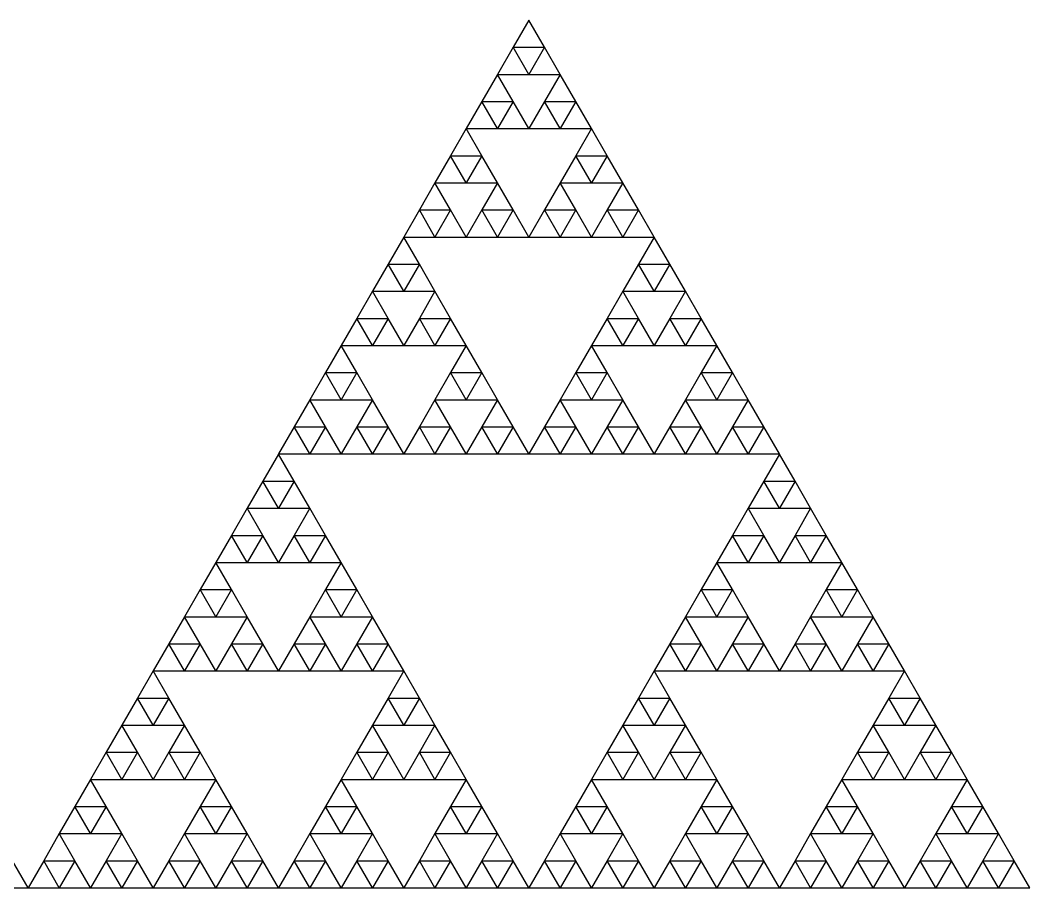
# Model space of a CAD drawing. Header units: metres. Extents: x -50 to 50, y -29 to 58.
# Drawn here: x -25.1 to -12.5, y -7.22 to 3.61 of the extents above; entities that cross this region are included whole.
import ezdxf

# ---------------------------------------------------------------- set-up
doc = ezdxf.new("R2010")
doc.units = ezdxf.units.M

msp = doc.modelspace()

# ---------------------------------------------------------------- linework, layer by layer
for p, q in [((-18.75, 3.60842), (-18.9453, 3.27014)), ((-18.5547, 3.27014), (-18.75, 3.60842)), ((-18.9453, 3.27014), (-19.1406, 2.93185)), ((-18.75, 2.93185), (-18.9453, 3.27014)), ((-18.9453, 3.27014), (-18.5547, 3.27014)), ((-18.5547, 3.27014), (-18.75, 2.93185)), ((-18.3594, 2.93185), (-18.5547, 3.27014)), ((-19.1406, 2.93185), (-19.3359, 2.59356)), ((-18.9453, 2.59356), (-19.1406, 2.93185)), ((-19.1406, 2.93185), (-18.75, 2.93185)), ((-18.75, 2.93185), (-18.3594, 2.93185)), ((-18.3594, 2.93185), (-18.5547, 2.59356)), ((-18.1641, 2.59356), (-18.3594, 2.93185)), ((-19.3359, 2.59356), (-19.5312, 2.25527)), ((-19.1406, 2.25527), (-19.3359, 2.59356)), ((-19.3359, 2.59356), (-18.9453, 2.59356)), ((-18.9453, 2.59356), (-19.1406, 2.25527)), ((-18.75, 2.25527), (-18.9453, 2.59356)), ((-18.5547, 2.59356), (-18.75, 2.25527)), ((-18.3594, 2.25527), (-18.5547, 2.59356)), ((-18.5547, 2.59356), (-18.1641, 2.59356)), ((-18.1641, 2.59356), (-18.3594, 2.25527)), ((-17.9688, 2.25527), (-18.1641, 2.59356)), ((-19.5312, 2.25526), (-19.7266, 1.91697)), ((-19.5312, 2.25527), (-19.1406, 2.25527)), ((-19.3359, 1.91697), (-19.5312, 2.25526)), ((-19.1406, 2.25527), (-18.75, 2.25527)), ((-18.75, 2.25527), (-18.3594, 2.25527)), ((-18.3594, 2.25527), (-17.9688, 2.25527)), ((-17.9688, 2.25526), (-18.1641, 1.91697)), ((-17.7734, 1.91697), (-17.9688, 2.25526)), ((-19.7266, 1.91697), (-19.9219, 1.57868)), ((-19.5312, 1.57868), (-19.7266, 1.91697)), ((-19.7266, 1.91697), (-19.3359, 1.91697)), ((-19.3359, 1.91697), (-19.5312, 1.57868)), ((-19.1406, 1.57868), (-19.3359, 1.91697)), ((-18.1641, 1.91697), (-18.3594, 1.57868)), ((-17.9688, 1.57868), (-18.1641, 1.91697)), ((-18.1641, 1.91697), (-17.7734, 1.91697)), ((-17.7734, 1.91697), (-17.9688, 1.57868)), ((-17.5781, 1.57868), (-17.7734, 1.91697)), ((-19.9219, 1.57868), (-20.1172, 1.2404)), ((-19.7266, 1.2404), (-19.9219, 1.57868)), ((-19.9219, 1.57868), (-19.5312, 1.57868)), ((-19.5312, 1.57868), (-19.1406, 1.57868)), ((-19.1406, 1.57868), (-19.3359, 1.2404)), ((-18.9453, 1.2404), (-19.1406, 1.57868)), ((-18.3594, 1.57868), (-18.5547, 1.2404)), ((-18.1641, 1.2404), (-18.3594, 1.57868)), ((-18.3594, 1.57868), (-17.9688, 1.57868)), ((-17.9688, 1.57868), (-17.5781, 1.57868)), ((-17.5781, 1.57868), (-17.7734, 1.2404)), ((-17.3828, 1.2404), (-17.5781, 1.57868)), ((-20.1172, 1.2404), (-20.3125, 0.90211)), ((-19.9219, 0.90211), (-20.1172, 1.2404)), ((-20.1172, 1.2404), (-19.7266, 1.2404)), ((-19.7266, 1.2404), (-19.9219, 0.90211)), ((-19.5312, 0.90211), (-19.7266, 1.2404)), ((-19.3359, 1.2404), (-19.5312, 0.90211)), ((-19.1406, 0.90211), (-19.3359, 1.2404)), ((-19.3359, 1.2404), (-18.9453, 1.2404)), ((-18.9453, 1.2404), (-19.1406, 0.90211)), ((-18.75, 0.90211), (-18.9453, 1.2404)), ((-18.5547, 1.2404), (-18.75, 0.90211)), ((-18.3594, 0.90211), (-18.5547, 1.2404)), ((-18.5547, 1.2404), (-18.1641, 1.2404)), ((-18.1641, 1.2404), (-18.3594, 0.90211)), ((-17.9688, 0.90211), (-18.1641, 1.2404)), ((-17.7734, 1.2404), (-17.9688, 0.90211)), ((-17.5781, 0.90211), (-17.7734, 1.2404)), ((-17.7734, 1.2404), (-17.3828, 1.2404)), ((-17.3828, 1.2404), (-17.5781, 0.90211)), ((-17.1875, 0.90211), (-17.3828, 1.2404)), ((-20.3125, 0.90209), (-20.5078, 0.56381)), ((-20.3125, 0.90211), (-19.9219, 0.90211)), ((-20.1172, 0.56381), (-20.3125, 0.90209)), ((-19.9219, 0.90211), (-19.5312, 0.90211)), ((-19.5312, 0.90211), (-19.1406, 0.90211)), ((-19.1406, 0.90211), (-18.75, 0.90211)), ((-18.75, 0.90211), (-18.3594, 0.90211)), ((-18.3594, 0.90211), (-17.9688, 0.90211)), ((-17.9688, 0.90211), (-17.5781, 0.90211)), ((-17.5781, 0.90211), (-17.1875, 0.90211)), ((-17.1875, 0.90209), (-17.3828, 0.56381)), ((-16.9922, 0.56381), (-17.1875, 0.90209)), ((-20.5078, 0.56381), (-20.7031, 0.22552)), ((-20.3125, 0.22552), (-20.5078, 0.56381)), ((-20.5078, 0.56381), (-20.1172, 0.56381)), ((-20.1172, 0.56381), (-20.3125, 0.22552)), ((-19.9219, 0.22552), (-20.1172, 0.56381)), ((-17.3828, 0.56381), (-17.5781, 0.22552)), ((-17.1875, 0.22552), (-17.3828, 0.56381)), ((-17.3828, 0.56381), (-16.9922, 0.56381)), ((-16.9922, 0.56381), (-17.1875, 0.22552)), ((-16.7969, 0.22552), (-16.9922, 0.56381)), ((-20.7031, 0.22552), (-20.8984, -0.11277)), ((-20.5078, -0.11277), (-20.7031, 0.22552)), ((-20.7031, 0.22552), (-20.3125, 0.22552)), ((-20.3125, 0.22552), (-19.9219, 0.22552)), ((-19.9219, 0.22552), (-20.1172, -0.11277)), ((-19.7266, -0.11277), (-19.9219, 0.22552)), ((-17.5781, 0.22552), (-17.7734, -0.11277)), ((-17.3828, -0.11277), (-17.5781, 0.22552)), ((-17.5781, 0.22552), (-17.1875, 0.22552)), ((-17.1875, 0.22552), (-16.7969, 0.22552)), ((-16.7969, 0.22552), (-16.9922, -0.11277)), ((-16.6016, -0.11277), (-16.7969, 0.22552)), ((-20.8984, -0.11277), (-21.0938, -0.45105)), ((-20.7031, -0.45105), (-20.8984, -0.11277)), ((-20.8984, -0.11277), (-20.5078, -0.11277)), ((-20.5078, -0.11277), (-20.7031, -0.45105)), ((-20.3125, -0.45105), (-20.5078, -0.11277)), ((-20.1172, -0.11277), (-20.3125, -0.45105)), ((-19.9219, -0.45105), (-20.1172, -0.11277)), ((-20.1172, -0.11277), (-19.7266, -0.11277)), ((-19.7266, -0.11277), (-19.9219, -0.45105)), ((-19.5312, -0.45105), (-19.7266, -0.11277)), ((-17.7734, -0.11277), (-17.9688, -0.45105)), ((-17.5781, -0.45105), (-17.7734, -0.11277)), ((-17.7734, -0.11277), (-17.3828, -0.11277)), ((-17.3828, -0.11277), (-17.5781, -0.45105)), ((-17.1875, -0.45105), (-17.3828, -0.11277)), ((-16.9922, -0.11277), (-17.1875, -0.45105)), ((-16.7969, -0.45105), (-16.9922, -0.11277)), ((-16.9922, -0.11277), (-16.6016, -0.11277)), ((-16.6016, -0.11277), (-16.7969, -0.45105)), ((-16.4062, -0.45105), (-16.6016, -0.11277)), ((-21.0938, -0.45107), (-21.2891, -0.78936)), ((-21.0938, -0.45105), (-20.7031, -0.45105)), ((-20.8984, -0.78936), (-21.0938, -0.45107)), ((-20.7031, -0.45105), (-20.3125, -0.45105)), ((-20.3125, -0.45105), (-19.9219, -0.45105)), ((-19.9219, -0.45105), (-19.5312, -0.45105)), ((-19.5312, -0.45107), (-19.7266, -0.78936)), ((-19.3359, -0.78936), (-19.5312, -0.45107)), ((-17.9688, -0.45107), (-18.1641, -0.78936)), ((-17.9688, -0.45105), (-17.5781, -0.45105)), ((-17.7734, -0.78936), (-17.9688, -0.45107)), ((-17.5781, -0.45105), (-17.1875, -0.45105)), ((-17.1875, -0.45105), (-16.7969, -0.45105)), ((-16.7969, -0.45105), (-16.4062, -0.45105)), ((-16.4062, -0.45107), (-16.6016, -0.78936)), ((-16.2109, -0.78936), (-16.4062, -0.45107)), ((-21.2891, -0.78936), (-21.4844, -1.12765)), ((-21.0938, -1.12765), (-21.2891, -0.78936)), ((-21.2891, -0.78936), (-20.8984, -0.78936)), ((-20.8984, -0.78936), (-21.0938, -1.12765)), ((-20.7031, -1.12765), (-20.8984, -0.78936)), ((-19.7266, -0.78936), (-19.9219, -1.12765)), ((-19.5312, -1.12765), (-19.7266, -0.78936)), ((-19.7266, -0.78936), (-19.3359, -0.78936)), ((-19.3359, -0.78936), (-19.5312, -1.12765)), ((-19.1406, -1.12765), (-19.3359, -0.78936)), ((-18.1641, -0.78936), (-18.3594, -1.12765)), ((-17.9688, -1.12765), (-18.1641, -0.78936)), ((-18.1641, -0.78936), (-17.7734, -0.78936)), ((-17.7734, -0.78936), (-17.9688, -1.12765)), ((-17.5781, -1.12765), (-17.7734, -0.78936)), ((-16.6016, -0.78936), (-16.7969, -1.12765)), ((-16.4062, -1.12765), (-16.6016, -0.78936)), ((-16.6016, -0.78936), (-16.2109, -0.78936)), ((-16.2109, -0.78936), (-16.4062, -1.12765)), ((-16.0156, -1.12765), (-16.2109, -0.78936)), ((-21.4844, -1.12765), (-21.6797, -1.46593)), ((-21.2891, -1.46593), (-21.4844, -1.12765)), ((-21.4844, -1.12765), (-21.0938, -1.12765)), ((-21.0938, -1.12765), (-20.7031, -1.12765)), ((-20.7031, -1.12765), (-20.8984, -1.46593)), ((-20.5078, -1.46593), (-20.7031, -1.12765)), ((-19.9219, -1.12765), (-20.1172, -1.46593)), ((-19.7266, -1.46593), (-19.9219, -1.12765)), ((-19.9219, -1.12765), (-19.5312, -1.12765)), ((-19.5312, -1.12765), (-19.1406, -1.12765)), ((-19.1406, -1.12765), (-19.3359, -1.46593)), ((-18.9453, -1.46593), (-19.1406, -1.12765)), ((-18.3594, -1.12765), (-18.5547, -1.46593)), ((-18.1641, -1.46593), (-18.3594, -1.12765)), ((-18.3594, -1.12765), (-17.9688, -1.12765)), ((-17.9688, -1.12765), (-17.5781, -1.12765)), ((-17.5781, -1.12765), (-17.7734, -1.46593)), ((-17.3828, -1.46593), (-17.5781, -1.12765)), ((-16.7969, -1.12765), (-16.9922, -1.46593)), ((-16.6016, -1.46593), (-16.7969, -1.12765)), ((-16.7969, -1.12765), (-16.4062, -1.12765)), ((-16.4062, -1.12765), (-16.0156, -1.12765)), ((-16.0156, -1.12765), (-16.2109, -1.46593)), ((-15.8203, -1.46593), (-16.0156, -1.12765)), ((-21.6797, -1.46593), (-21.875, -1.80422)), ((-21.4844, -1.80422), (-21.6797, -1.46593)), ((-21.6797, -1.46593), (-21.2891, -1.46593)), ((-21.2891, -1.46593), (-21.4844, -1.80422)), ((-21.0938, -1.80422), (-21.2891, -1.46593)), ((-20.8984, -1.46593), (-21.0938, -1.80422)), ((-20.7031, -1.80422), (-20.8984, -1.46593)), ((-20.8984, -1.46593), (-20.5078, -1.46593)), ((-20.5078, -1.46593), (-20.7031, -1.80422)), ((-20.3125, -1.80422), (-20.5078, -1.46593)), ((-20.1172, -1.46593), (-20.3125, -1.80422)), ((-19.9219, -1.80422), (-20.1172, -1.46593)), ((-20.1172, -1.46593), (-19.7266, -1.46593)), ((-19.7266, -1.46593), (-19.9219, -1.80422)), ((-19.5312, -1.80422), (-19.7266, -1.46593)), ((-19.3359, -1.46593), (-19.5312, -1.80422)), ((-19.1406, -1.80422), (-19.3359, -1.46593)), ((-19.3359, -1.46593), (-18.9453, -1.46593)), ((-18.9453, -1.46593), (-19.1406, -1.80422)), ((-18.75, -1.80422), (-18.9453, -1.46593)), ((-18.5547, -1.46593), (-18.75, -1.80422)), ((-18.3594, -1.80422), (-18.5547, -1.46593)), ((-18.5547, -1.46593), (-18.1641, -1.46593)), ((-18.1641, -1.46593), (-18.3594, -1.80422)), ((-17.9688, -1.80422), (-18.1641, -1.46593)), ((-17.7734, -1.46593), (-17.9688, -1.80422)), ((-17.5781, -1.80422), (-17.7734, -1.46593)), ((-17.7734, -1.46593), (-17.3828, -1.46593)), ((-17.3828, -1.46593), (-17.5781, -1.80422)), ((-17.1875, -1.80422), (-17.3828, -1.46593)), ((-16.9922, -1.46593), (-17.1875, -1.80422)), ((-16.7969, -1.80422), (-16.9922, -1.46593)), ((-16.9922, -1.46593), (-16.6016, -1.46593)), ((-16.6016, -1.46593), (-16.7969, -1.80422)), ((-16.4062, -1.80422), (-16.6016, -1.46593)), ((-16.2109, -1.46593), (-16.4062, -1.80422)), ((-16.0156, -1.80422), (-16.2109, -1.46593)), ((-16.2109, -1.46593), (-15.8203, -1.46593)), ((-15.8203, -1.46593), (-16.0156, -1.80422)), ((-15.625, -1.80422), (-15.8203, -1.46593)), ((-21.875, -1.80424), (-22.0703, -2.14252)), ((-21.875, -1.80422), (-21.4844, -1.80422)), ((-21.6797, -2.14252), (-21.875, -1.80424)), ((-21.4844, -1.80422), (-21.0938, -1.80422)), ((-21.0938, -1.80422), (-20.7031, -1.80422)), ((-20.7031, -1.80422), (-20.3125, -1.80422)), ((-20.3125, -1.80422), (-19.9219, -1.80422)), ((-19.9219, -1.80422), (-19.5312, -1.80422)), ((-19.5312, -1.80422), (-19.1406, -1.80422)), ((-19.1406, -1.80422), (-18.75, -1.80422)), ((-18.75, -1.80422), (-18.3594, -1.80422)), ((-18.3594, -1.80422), (-17.9688, -1.80422)), ((-17.9688, -1.80422), (-17.5781, -1.80422)), ((-17.5781, -1.80422), (-17.1875, -1.80422)), ((-17.1875, -1.80422), (-16.7969, -1.80422)), ((-16.7969, -1.80422), (-16.4062, -1.80422)), ((-16.4062, -1.80422), (-16.0156, -1.80422)), ((-16.0156, -1.80422), (-15.625, -1.80422)), ((-15.625, -1.80424), (-15.8203, -2.14252)), ((-15.4297, -2.14252), (-15.625, -1.80424)), ((-22.0703, -2.14252), (-22.2656, -2.48081)), ((-21.875, -2.48081), (-22.0703, -2.14252)), ((-22.0703, -2.14252), (-21.6797, -2.14252)), ((-21.6797, -2.14252), (-21.875, -2.48081)), ((-21.4844, -2.48081), (-21.6797, -2.14252)), ((-15.8203, -2.14252), (-16.0156, -2.48081)), ((-15.625, -2.48081), (-15.8203, -2.14252)), ((-15.8203, -2.14252), (-15.4297, -2.14252)), ((-15.4297, -2.14252), (-15.625, -2.48081)), ((-15.2344, -2.48081), (-15.4297, -2.14252)), ((-22.2656, -2.48081), (-22.4609, -2.8191)), ((-22.0703, -2.8191), (-22.2656, -2.48081)), ((-22.2656, -2.48081), (-21.875, -2.48081)), ((-21.875, -2.48081), (-21.4844, -2.48081)), ((-21.4844, -2.48081), (-21.6797, -2.8191)), ((-21.2891, -2.8191), (-21.4844, -2.48081)), ((-16.0156, -2.48081), (-16.2109, -2.8191)), ((-15.8203, -2.8191), (-16.0156, -2.48081)), ((-16.0156, -2.48081), (-15.625, -2.48081)), ((-15.625, -2.48081), (-15.2344, -2.48081)), ((-15.2344, -2.48081), (-15.4297, -2.8191)), ((-15.0391, -2.8191), (-15.2344, -2.48081)), ((-22.4609, -2.8191), (-22.6562, -3.15738)), ((-22.2656, -3.15738), (-22.4609, -2.8191)), ((-22.4609, -2.8191), (-22.0703, -2.8191)), ((-22.0703, -2.8191), (-22.2656, -3.15738)), ((-21.875, -3.15738), (-22.0703, -2.8191)), ((-21.6797, -2.8191), (-21.875, -3.15738)), ((-21.4844, -3.15738), (-21.6797, -2.8191)), ((-21.6797, -2.8191), (-21.2891, -2.8191)), ((-21.2891, -2.8191), (-21.4844, -3.15738)), ((-21.0938, -3.15738), (-21.2891, -2.8191)), ((-16.2109, -2.8191), (-16.4062, -3.15738)), ((-16.0156, -3.15738), (-16.2109, -2.8191)), ((-16.2109, -2.8191), (-15.8203, -2.8191)), ((-15.8203, -2.8191), (-16.0156, -3.15738)), ((-15.625, -3.15738), (-15.8203, -2.8191)), ((-15.4297, -2.8191), (-15.625, -3.15738)), ((-15.2344, -3.15738), (-15.4297, -2.8191)), ((-15.4297, -2.8191), (-15.0391, -2.8191)), ((-15.0391, -2.8191), (-15.2344, -3.15738)), ((-14.8438, -3.15738), (-15.0391, -2.8191)), ((-22.6562, -3.1574), (-22.8516, -3.49569)), ((-22.6562, -3.15738), (-22.2656, -3.15738)), ((-22.4609, -3.49569), (-22.6562, -3.1574)), ((-22.2656, -3.15738), (-21.875, -3.15738)), ((-21.875, -3.15738), (-21.4844, -3.15738)), ((-21.4844, -3.15738), (-21.0938, -3.15738)), ((-21.0938, -3.1574), (-21.2891, -3.49569)), ((-20.8984, -3.49569), (-21.0938, -3.1574)), ((-16.4062, -3.1574), (-16.6016, -3.49569)), ((-16.4062, -3.15738), (-16.0156, -3.15738)), ((-16.2109, -3.49569), (-16.4062, -3.1574)), ((-16.0156, -3.15738), (-15.625, -3.15738)), ((-15.625, -3.15738), (-15.2344, -3.15738)), ((-15.2344, -3.15738), (-14.8438, -3.15738)), ((-14.8438, -3.1574), (-15.0391, -3.49569)), ((-14.6484, -3.49569), (-14.8438, -3.1574)), ((-22.8516, -3.49569), (-23.0469, -3.83397)), ((-22.6562, -3.83397), (-22.8516, -3.49569)), ((-22.8516, -3.49569), (-22.4609, -3.49569)), ((-22.4609, -3.49569), (-22.6562, -3.83397)), ((-22.2656, -3.83397), (-22.4609, -3.49569)), ((-21.2891, -3.49569), (-21.4844, -3.83397)), ((-21.0938, -3.83397), (-21.2891, -3.49569)), ((-21.2891, -3.49569), (-20.8984, -3.49569)), ((-20.8984, -3.49569), (-21.0938, -3.83397)), ((-20.7031, -3.83397), (-20.8984, -3.49569)), ((-16.6016, -3.49569), (-16.7969, -3.83397)), ((-16.4062, -3.83397), (-16.6016, -3.49569)), ((-16.6016, -3.49569), (-16.2109, -3.49569)), ((-16.2109, -3.49569), (-16.4062, -3.83397)), ((-16.0156, -3.83397), (-16.2109, -3.49569)), ((-15.0391, -3.49569), (-15.2344, -3.83397)), ((-14.8438, -3.83397), (-15.0391, -3.49569)), ((-15.0391, -3.49569), (-14.6484, -3.49569)), ((-14.6484, -3.49569), (-14.8438, -3.83397)), ((-14.4531, -3.83397), (-14.6484, -3.49569)), ((-23.0469, -3.83397), (-23.2422, -4.17226)), ((-22.8516, -4.17226), (-23.0469, -3.83397)), ((-23.0469, -3.83397), (-22.6562, -3.83397)), ((-22.6562, -3.83397), (-22.2656, -3.83397)), ((-22.2656, -3.83397), (-22.4609, -4.17226)), ((-22.0703, -4.17226), (-22.2656, -3.83397)), ((-21.4844, -3.83397), (-21.6797, -4.17226)), ((-21.2891, -4.17226), (-21.4844, -3.83397)), ((-21.4844, -3.83397), (-21.0938, -3.83397)), ((-21.0938, -3.83397), (-20.7031, -3.83397)), ((-20.7031, -3.83397), (-20.8984, -4.17226)), ((-20.5078, -4.17226), (-20.7031, -3.83397)), ((-16.7969, -3.83397), (-16.9922, -4.17226)), ((-16.6016, -4.17226), (-16.7969, -3.83397)), ((-16.7969, -3.83397), (-16.4062, -3.83397)), ((-16.4062, -3.83397), (-16.0156, -3.83397)), ((-16.0156, -3.83397), (-16.2109, -4.17226)), ((-15.8203, -4.17226), (-16.0156, -3.83397)), ((-15.2344, -3.83397), (-15.4297, -4.17226)), ((-15.0391, -4.17226), (-15.2344, -3.83397)), ((-15.2344, -3.83397), (-14.8438, -3.83397)), ((-14.8438, -3.83397), (-14.4531, -3.83397)), ((-14.4531, -3.83397), (-14.6484, -4.17226)), ((-14.2578, -4.17226), (-14.4531, -3.83397)), ((-23.2422, -4.17226), (-23.4375, -4.51055)), ((-23.0469, -4.51055), (-23.2422, -4.17226)), ((-23.2422, -4.17226), (-22.8516, -4.17226)), ((-22.8516, -4.17226), (-23.0469, -4.51055)), ((-22.6562, -4.51055), (-22.8516, -4.17226)), ((-22.4609, -4.17226), (-22.6562, -4.51055)), ((-22.2656, -4.51055), (-22.4609, -4.17226)), ((-22.4609, -4.17226), (-22.0703, -4.17226)), ((-22.0703, -4.17226), (-22.2656, -4.51055)), ((-21.875, -4.51055), (-22.0703, -4.17226)), ((-21.6797, -4.17226), (-21.875, -4.51055)), ((-21.4844, -4.51055), (-21.6797, -4.17226)), ((-21.6797, -4.17226), (-21.2891, -4.17226)), ((-21.2891, -4.17226), (-21.4844, -4.51055)), ((-21.0938, -4.51055), (-21.2891, -4.17226)), ((-20.8984, -4.17226), (-21.0938, -4.51055)), ((-20.7031, -4.51055), (-20.8984, -4.17226)), ((-20.8984, -4.17226), (-20.5078, -4.17226)), ((-20.5078, -4.17226), (-20.7031, -4.51055)), ((-20.3125, -4.51055), (-20.5078, -4.17226)), ((-16.9922, -4.17226), (-17.1875, -4.51055)), ((-16.7969, -4.51055), (-16.9922, -4.17226)), ((-16.9922, -4.17226), (-16.6016, -4.17226)), ((-16.6016, -4.17226), (-16.7969, -4.51055)), ((-16.4062, -4.51055), (-16.6016, -4.17226)), ((-16.2109, -4.17226), (-16.4062, -4.51055)), ((-16.0156, -4.51055), (-16.2109, -4.17226)), ((-16.2109, -4.17226), (-15.8203, -4.17226)), ((-15.8203, -4.17226), (-16.0156, -4.51055)), ((-15.625, -4.51055), (-15.8203, -4.17226)), ((-15.4297, -4.17226), (-15.625, -4.51055)), ((-15.2344, -4.51055), (-15.4297, -4.17226)), ((-15.4297, -4.17226), (-15.0391, -4.17226)), ((-15.0391, -4.17226), (-15.2344, -4.51055)), ((-14.8438, -4.51055), (-15.0391, -4.17226)), ((-14.6484, -4.17226), (-14.8438, -4.51055)), ((-14.4531, -4.51055), (-14.6484, -4.17226)), ((-14.6484, -4.17226), (-14.2578, -4.17226)), ((-14.2578, -4.17226), (-14.4531, -4.51055)), ((-14.0625, -4.51055), (-14.2578, -4.17226)), ((-23.4375, -4.51056), (-23.6328, -4.84885)), ((-23.4375, -4.51055), (-23.0469, -4.51055)), ((-23.2422, -4.84885), (-23.4375, -4.51056)), ((-23.0469, -4.51055), (-22.6562, -4.51055)), ((-22.6562, -4.51055), (-22.2656, -4.51055)), ((-22.2656, -4.51055), (-21.875, -4.51055)), ((-21.875, -4.51055), (-21.4844, -4.51055)), ((-21.4844, -4.51055), (-21.0938, -4.51055)), ((-21.0938, -4.51055), (-20.7031, -4.51055)), ((-20.7031, -4.51055), (-20.3125, -4.51055)), ((-20.3125, -4.51056), (-20.5078, -4.84885)), ((-20.1172, -4.84885), (-20.3125, -4.51056)), ((-17.1875, -4.51056), (-17.3828, -4.84885)), ((-17.1875, -4.51055), (-16.7969, -4.51055)), ((-16.9922, -4.84885), (-17.1875, -4.51056)), ((-16.7969, -4.51055), (-16.4062, -4.51055)), ((-16.4062, -4.51055), (-16.0156, -4.51055)), ((-16.0156, -4.51055), (-15.625, -4.51055)), ((-15.625, -4.51055), (-15.2344, -4.51055)), ((-15.2344, -4.51055), (-14.8438, -4.51055)), ((-14.8438, -4.51055), (-14.4531, -4.51055)), ((-14.4531, -4.51055), (-14.0625, -4.51055)), ((-14.0625, -4.51056), (-14.2578, -4.84885)), ((-13.8672, -4.84885), (-14.0625, -4.51056)), ((-23.6328, -4.84885), (-23.8281, -5.18714)), ((-23.4375, -5.18714), (-23.6328, -4.84885)), ((-23.6328, -4.84885), (-23.2422, -4.84885)), ((-23.2422, -4.84885), (-23.4375, -5.18714)), ((-23.0469, -5.18714), (-23.2422, -4.84885)), ((-20.5078, -4.84885), (-20.7031, -5.18714)), ((-20.3125, -5.18714), (-20.5078, -4.84885)), ((-20.5078, -4.84885), (-20.1172, -4.84885)), ((-20.1172, -4.84885), (-20.3125, -5.18714)), ((-19.9219, -5.18714), (-20.1172, -4.84885)), ((-17.3828, -4.84885), (-17.5781, -5.18714)), ((-17.1875, -5.18714), (-17.3828, -4.84885)), ((-17.3828, -4.84885), (-16.9922, -4.84885)), ((-16.9922, -4.84885), (-17.1875, -5.18714)), ((-16.7969, -5.18714), (-16.9922, -4.84885)), ((-14.2578, -4.84885), (-14.4531, -5.18714)), ((-14.0625, -5.18714), (-14.2578, -4.84885)), ((-14.2578, -4.84885), (-13.8672, -4.84885)), ((-13.8672, -4.84885), (-14.0625, -5.18714)), ((-13.6719, -5.18714), (-13.8672, -4.84885)), ((-23.8281, -5.18714), (-24.0234, -5.52543)), ((-23.6328, -5.52543), (-23.8281, -5.18714)), ((-23.8281, -5.18714), (-23.4375, -5.18714)), ((-23.4375, -5.18714), (-23.0469, -5.18714)), ((-23.0469, -5.18714), (-23.2422, -5.52543)), ((-22.8516, -5.52543), (-23.0469, -5.18714)), ((-20.7031, -5.18714), (-20.8984, -5.52543)), ((-20.5078, -5.52543), (-20.7031, -5.18714)), ((-20.7031, -5.18714), (-20.3125, -5.18714)), ((-20.3125, -5.18714), (-19.9219, -5.18714)), ((-19.9219, -5.18714), (-20.1172, -5.52543)), ((-19.7266, -5.52543), (-19.9219, -5.18714)), ((-17.5781, -5.18714), (-17.7734, -5.52543)), ((-17.3828, -5.52543), (-17.5781, -5.18714)), ((-17.5781, -5.18714), (-17.1875, -5.18714)), ((-17.1875, -5.18714), (-16.7969, -5.18714)), ((-16.7969, -5.18714), (-16.9922, -5.52543)), ((-16.6016, -5.52543), (-16.7969, -5.18714)), ((-14.4531, -5.18714), (-14.6484, -5.52543)), ((-14.2578, -5.52543), (-14.4531, -5.18714)), ((-14.4531, -5.18714), (-14.0625, -5.18714)), ((-14.0625, -5.18714), (-13.6719, -5.18714)), ((-13.6719, -5.18714), (-13.8672, -5.52543)), ((-13.4766, -5.52543), (-13.6719, -5.18714)), ((-24.0234, -5.52543), (-24.2188, -5.86371)), ((-23.8281, -5.86371), (-24.0234, -5.52543)), ((-24.0234, -5.52543), (-23.6328, -5.52543)), ((-23.6328, -5.52543), (-23.8281, -5.86371)), ((-23.4375, -5.86371), (-23.6328, -5.52543)), ((-23.2422, -5.52543), (-23.4375, -5.86371)), ((-23.0469, -5.86371), (-23.2422, -5.52543)), ((-23.2422, -5.52543), (-22.8516, -5.52543)), ((-22.8516, -5.52543), (-23.0469, -5.86371)), ((-22.6562, -5.86371), (-22.8516, -5.52543)), ((-20.8984, -5.52543), (-21.0938, -5.86371)), ((-20.7031, -5.86371), (-20.8984, -5.52543)), ((-20.8984, -5.52543), (-20.5078, -5.52543)), ((-20.5078, -5.52543), (-20.7031, -5.86371)), ((-20.3125, -5.86371), (-20.5078, -5.52543)), ((-20.1172, -5.52543), (-20.3125, -5.86371)), ((-19.9219, -5.86371), (-20.1172, -5.52543)), ((-20.1172, -5.52543), (-19.7266, -5.52543)), ((-19.7266, -5.52543), (-19.9219, -5.86371)), ((-19.5312, -5.86371), (-19.7266, -5.52543)), ((-17.7734, -5.52543), (-17.9688, -5.86371)), ((-17.5781, -5.86371), (-17.7734, -5.52543)), ((-17.7734, -5.52543), (-17.3828, -5.52543)), ((-17.3828, -5.52543), (-17.5781, -5.86371)), ((-17.1875, -5.86371), (-17.3828, -5.52543)), ((-16.9922, -5.52543), (-17.1875, -5.86371)), ((-16.7969, -5.86371), (-16.9922, -5.52543)), ((-16.9922, -5.52543), (-16.6016, -5.52543)), ((-16.6016, -5.52543), (-16.7969, -5.86371)), ((-16.4062, -5.86371), (-16.6016, -5.52543)), ((-14.6484, -5.52543), (-14.8438, -5.86371)), ((-14.4531, -5.86371), (-14.6484, -5.52543)), ((-14.6484, -5.52543), (-14.2578, -5.52543)), ((-14.2578, -5.52543), (-14.4531, -5.86371)), ((-14.0625, -5.86371), (-14.2578, -5.52543)), ((-13.8672, -5.52543), (-14.0625, -5.86371)), ((-13.6719, -5.86371), (-13.8672, -5.52543)), ((-13.8672, -5.52543), (-13.4766, -5.52543)), ((-13.4766, -5.52543), (-13.6719, -5.86371)), ((-13.2812, -5.86371), (-13.4766, -5.52543)), ((-24.2188, -5.86373), (-24.4141, -6.20202)), ((-24.2188, -5.86371), (-23.8281, -5.86371)), ((-24.0234, -6.20202), (-24.2188, -5.86373)), ((-23.8281, -5.86371), (-23.4375, -5.86371)), ((-23.4375, -5.86371), (-23.0469, -5.86371)), ((-23.0469, -5.86371), (-22.6562, -5.86371)), ((-22.6562, -5.86373), (-22.8516, -6.20202)), ((-22.4609, -6.20202), (-22.6562, -5.86373)), ((-21.0938, -5.86373), (-21.2891, -6.20202)), ((-21.0938, -5.86371), (-20.7031, -5.86371)), ((-20.8984, -6.20202), (-21.0938, -5.86373)), ((-20.7031, -5.86371), (-20.3125, -5.86371)), ((-20.3125, -5.86371), (-19.9219, -5.86371)), ((-19.9219, -5.86371), (-19.5312, -5.86371)), ((-19.5312, -5.86373), (-19.7266, -6.20202)), ((-19.3359, -6.20202), (-19.5312, -5.86373)), ((-17.9688, -5.86373), (-18.1641, -6.20202)), ((-17.9688, -5.86371), (-17.5781, -5.86371)), ((-17.7734, -6.20202), (-17.9688, -5.86373)), ((-17.5781, -5.86371), (-17.1875, -5.86371)), ((-17.1875, -5.86371), (-16.7969, -5.86371)), ((-16.7969, -5.86371), (-16.4062, -5.86371)), ((-16.4062, -5.86373), (-16.6016, -6.20202)), ((-16.2109, -6.20202), (-16.4062, -5.86373)), ((-14.8438, -5.86373), (-15.0391, -6.20202)), ((-14.8438, -5.86371), (-14.4531, -5.86371)), ((-14.6484, -6.20202), (-14.8438, -5.86373)), ((-14.4531, -5.86371), (-14.0625, -5.86371)), ((-14.0625, -5.86371), (-13.6719, -5.86371)), ((-13.6719, -5.86371), (-13.2812, -5.86371)), ((-13.2812, -5.86373), (-13.4766, -6.20202)), ((-13.0859, -6.20202), (-13.2812, -5.86373)), ((-24.4141, -6.20202), (-24.6094, -6.5403)), ((-24.2188, -6.5403), (-24.4141, -6.20202)), ((-24.4141, -6.20202), (-24.0234, -6.20202)), ((-24.0234, -6.20202), (-24.2188, -6.5403)), ((-23.8281, -6.5403), (-24.0234, -6.20202)), ((-22.8516, -6.20202), (-23.0469, -6.5403)), ((-22.6562, -6.5403), (-22.8516, -6.20202)), ((-22.8516, -6.20202), (-22.4609, -6.20202)), ((-22.4609, -6.20202), (-22.6562, -6.5403)), ((-22.2656, -6.5403), (-22.4609, -6.20202)), ((-21.2891, -6.20202), (-21.4844, -6.5403)), ((-21.0938, -6.5403), (-21.2891, -6.20202)), ((-21.2891, -6.20202), (-20.8984, -6.20202)), ((-20.8984, -6.20202), (-21.0938, -6.5403)), ((-20.7031, -6.5403), (-20.8984, -6.20202)), ((-19.7266, -6.20202), (-19.9219, -6.5403)), ((-19.5312, -6.5403), (-19.7266, -6.20202)), ((-19.7266, -6.20202), (-19.3359, -6.20202)), ((-19.3359, -6.20202), (-19.5312, -6.5403)), ((-19.1406, -6.5403), (-19.3359, -6.20202)), ((-18.1641, -6.20202), (-18.3594, -6.5403)), ((-17.9688, -6.5403), (-18.1641, -6.20202)), ((-18.1641, -6.20202), (-17.7734, -6.20202)), ((-17.7734, -6.20202), (-17.9688, -6.5403)), ((-17.5781, -6.5403), (-17.7734, -6.20202)), ((-16.6016, -6.20202), (-16.7969, -6.5403)), ((-16.4062, -6.5403), (-16.6016, -6.20202)), ((-16.6016, -6.20202), (-16.2109, -6.20202)), ((-16.2109, -6.20202), (-16.4062, -6.5403)), ((-16.0156, -6.5403), (-16.2109, -6.20202)), ((-15.0391, -6.20202), (-15.2344, -6.5403)), ((-14.8438, -6.5403), (-15.0391, -6.20202)), ((-15.0391, -6.20202), (-14.6484, -6.20202)), ((-14.6484, -6.20202), (-14.8438, -6.5403)), ((-14.4531, -6.5403), (-14.6484, -6.20202)), ((-13.4766, -6.20202), (-13.6719, -6.5403)), ((-13.2812, -6.5403), (-13.4766, -6.20202)), ((-13.4766, -6.20202), (-13.0859, -6.20202)), ((-13.0859, -6.20202), (-13.2812, -6.5403)), ((-12.8906, -6.5403), (-13.0859, -6.20202)), ((-24.6094, -6.5403), (-24.8047, -6.87859)), ((-24.4141, -6.87859), (-24.6094, -6.5403)), ((-24.6094, -6.5403), (-24.2188, -6.5403)), ((-24.2188, -6.5403), (-23.8281, -6.5403)), ((-23.8281, -6.5403), (-24.0234, -6.87859)), ((-23.6328, -6.87859), (-23.8281, -6.5403)), ((-23.0469, -6.5403), (-23.2422, -6.87859)), ((-22.8516, -6.87859), (-23.0469, -6.5403)), ((-23.0469, -6.5403), (-22.6562, -6.5403)), ((-22.6562, -6.5403), (-22.2656, -6.5403)), ((-22.2656, -6.5403), (-22.4609, -6.87859)), ((-22.0703, -6.87859), (-22.2656, -6.5403)), ((-21.4844, -6.5403), (-21.6797, -6.87859)), ((-21.2891, -6.87859), (-21.4844, -6.5403)), ((-21.4844, -6.5403), (-21.0938, -6.5403)), ((-21.0938, -6.5403), (-20.7031, -6.5403)), ((-20.7031, -6.5403), (-20.8984, -6.87859)), ((-20.5078, -6.87859), (-20.7031, -6.5403)), ((-19.9219, -6.5403), (-20.1172, -6.87859)), ((-19.7266, -6.87859), (-19.9219, -6.5403)), ((-19.9219, -6.5403), (-19.5312, -6.5403)), ((-19.5312, -6.5403), (-19.1406, -6.5403)), ((-19.1406, -6.5403), (-19.3359, -6.87859)), ((-18.9453, -6.87859), (-19.1406, -6.5403)), ((-18.3594, -6.5403), (-18.5547, -6.87859)), ((-18.1641, -6.87859), (-18.3594, -6.5403)), ((-18.3594, -6.5403), (-17.9688, -6.5403)), ((-17.9688, -6.5403), (-17.5781, -6.5403)), ((-17.5781, -6.5403), (-17.7734, -6.87859)), ((-17.3828, -6.87859), (-17.5781, -6.5403)), ((-16.7969, -6.5403), (-16.9922, -6.87859)), ((-16.6016, -6.87859), (-16.7969, -6.5403)), ((-16.7969, -6.5403), (-16.4062, -6.5403)), ((-16.4062, -6.5403), (-16.0156, -6.5403)), ((-16.0156, -6.5403), (-16.2109, -6.87859)), ((-15.8203, -6.87859), (-16.0156, -6.5403)), ((-15.2344, -6.5403), (-15.4297, -6.87859)), ((-15.0391, -6.87859), (-15.2344, -6.5403)), ((-15.2344, -6.5403), (-14.8438, -6.5403)), ((-14.8438, -6.5403), (-14.4531, -6.5403)), ((-14.4531, -6.5403), (-14.6484, -6.87859)), ((-14.2578, -6.87859), (-14.4531, -6.5403)), ((-13.6719, -6.5403), (-13.8672, -6.87859)), ((-13.4766, -6.87859), (-13.6719, -6.5403)), ((-13.6719, -6.5403), (-13.2812, -6.5403)), ((-13.2812, -6.5403), (-12.8906, -6.5403)), ((-12.8906, -6.5403), (-13.0859, -6.87859)), ((-12.6953, -6.87859), (-12.8906, -6.5403)), ((-25, -7.21688), (-25.1953, -6.87859)), ((-24.8047, -6.87859), (-25, -7.21688)), ((-24.6094, -7.21688), (-24.8047, -6.87859)), ((-24.8047, -6.87859), (-24.4141, -6.87859)), ((-24.4141, -6.87859), (-24.6094, -7.21688)), ((-24.2188, -7.21688), (-24.4141, -6.87859)), ((-24.0234, -6.87859), (-24.2188, -7.21688)), ((-23.8281, -7.21688), (-24.0234, -6.87859)), ((-24.0234, -6.87859), (-23.6328, -6.87859)), ((-23.6328, -6.87859), (-23.8281, -7.21688)), ((-23.4375, -7.21688), (-23.6328, -6.87859)), ((-23.2422, -6.87859), (-23.4375, -7.21688)), ((-23.0469, -7.21688), (-23.2422, -6.87859)), ((-23.2422, -6.87859), (-22.8516, -6.87859)), ((-22.8516, -6.87859), (-23.0469, -7.21688)), ((-22.6562, -7.21688), (-22.8516, -6.87859)), ((-22.4609, -6.87859), (-22.6562, -7.21688)), ((-22.2656, -7.21688), (-22.4609, -6.87859)), ((-22.4609, -6.87859), (-22.0703, -6.87859)), ((-22.0703, -6.87859), (-22.2656, -7.21688)), ((-21.875, -7.21688), (-22.0703, -6.87859)), ((-21.6797, -6.87859), (-21.875, -7.21688)), ((-21.4844, -7.21688), (-21.6797, -6.87859)), ((-21.6797, -6.87859), (-21.2891, -6.87859)), ((-21.2891, -6.87859), (-21.4844, -7.21688)), ((-21.0938, -7.21688), (-21.2891, -6.87859)), ((-20.8984, -6.87859), (-21.0938, -7.21688)), ((-20.7031, -7.21688), (-20.8984, -6.87859)), ((-20.8984, -6.87859), (-20.5078, -6.87859)), ((-20.5078, -6.87859), (-20.7031, -7.21688)), ((-20.3125, -7.21688), (-20.5078, -6.87859)), ((-20.1172, -6.87859), (-20.3125, -7.21688)), ((-19.9219, -7.21688), (-20.1172, -6.87859)), ((-20.1172, -6.87859), (-19.7266, -6.87859)), ((-19.7266, -6.87859), (-19.9219, -7.21688)), ((-19.5312, -7.21688), (-19.7266, -6.87859)), ((-19.3359, -6.87859), (-19.5312, -7.21688)), ((-19.1406, -7.21688), (-19.3359, -6.87859)), ((-19.3359, -6.87859), (-18.9453, -6.87859)), ((-18.9453, -6.87859), (-19.1406, -7.21688)), ((-18.75, -7.21688), (-18.9453, -6.87859)), ((-18.5547, -6.87859), (-18.75, -7.21688)), ((-18.3594, -7.21688), (-18.5547, -6.87859)), ((-18.5547, -6.87859), (-18.1641, -6.87859)), ((-18.1641, -6.87859), (-18.3594, -7.21688)), ((-17.9688, -7.21688), (-18.1641, -6.87859)), ((-17.7734, -6.87859), (-17.9688, -7.21688)), ((-17.5781, -7.21688), (-17.7734, -6.87859)), ((-17.7734, -6.87859), (-17.3828, -6.87859)), ((-17.3828, -6.87859), (-17.5781, -7.21688)), ((-17.1875, -7.21688), (-17.3828, -6.87859)), ((-16.9922, -6.87859), (-17.1875, -7.21688)), ((-16.7969, -7.21688), (-16.9922, -6.87859)), ((-16.9922, -6.87859), (-16.6016, -6.87859)), ((-16.6016, -6.87859), (-16.7969, -7.21688)), ((-16.4062, -7.21688), (-16.6016, -6.87859)), ((-16.2109, -6.87859), (-16.4062, -7.21688)), ((-16.0156, -7.21688), (-16.2109, -6.87859)), ((-16.2109, -6.87859), (-15.8203, -6.87859)), ((-15.8203, -6.87859), (-16.0156, -7.21688)), ((-15.625, -7.21688), (-15.8203, -6.87859)), ((-15.4297, -6.87859), (-15.625, -7.21688)), ((-15.2344, -7.21688), (-15.4297, -6.87859)), ((-15.4297, -6.87859), (-15.0391, -6.87859)), ((-15.0391, -6.87859), (-15.2344, -7.21688)), ((-14.8438, -7.21688), (-15.0391, -6.87859)), ((-14.6484, -6.87859), (-14.8438, -7.21688)), ((-14.4531, -7.21688), (-14.6484, -6.87859)), ((-14.6484, -6.87859), (-14.2578, -6.87859)), ((-14.2578, -6.87859), (-14.4531, -7.21688)), ((-14.0625, -7.21688), (-14.2578, -6.87859)), ((-13.8672, -6.87859), (-14.0625, -7.21688)), ((-13.6719, -7.21688), (-13.8672, -6.87859)), ((-13.8672, -6.87859), (-13.4766, -6.87859)), ((-13.4766, -6.87859), (-13.6719, -7.21688)), ((-13.2812, -7.21688), (-13.4766, -6.87859)), ((-13.0859, -6.87859), (-13.2812, -7.21688)), ((-12.8906, -7.21688), (-13.0859, -6.87859)), ((-13.0859, -6.87859), (-12.6953, -6.87859)), ((-12.6953, -6.87859), (-12.8906, -7.21688)), ((-12.5, -7.21688), (-12.6953, -6.87859)), ((-25.3906, -7.21688), (-25, -7.21688)), ((-25, -7.21688), (-24.6094, -7.21688)), ((-24.6094, -7.21688), (-24.2188, -7.21688)), ((-24.2188, -7.21688), (-23.8281, -7.21688)), ((-23.8281, -7.21688), (-23.4375, -7.21688)), ((-23.4375, -7.21688), (-23.0469, -7.21688)), ((-23.0469, -7.21688), (-22.6562, -7.21688)), ((-22.6562, -7.21688), (-22.2656, -7.21688)), ((-22.2656, -7.21688), (-21.875, -7.21688)), ((-21.875, -7.21688), (-21.4844, -7.21688)), ((-21.4844, -7.21688), (-21.0938, -7.21688)), ((-21.0938, -7.21688), (-20.7031, -7.21688)), ((-20.7031, -7.21688), (-20.3125, -7.21688)), ((-20.3125, -7.21688), (-19.9219, -7.21688)), ((-19.9219, -7.21688), (-19.5312, -7.21688)), ((-19.5312, -7.21688), (-19.1406, -7.21688)), ((-19.1406, -7.21688), (-18.75, -7.21688)), ((-18.75, -7.21688), (-18.3594, -7.21688)), ((-18.3594, -7.21688), (-17.9688, -7.21688)), ((-17.9688, -7.21688), (-17.5781, -7.21688)), ((-17.5781, -7.21688), (-17.1875, -7.21688)), ((-17.1875, -7.21688), (-16.7969, -7.21688)), ((-16.7969, -7.21688), (-16.4062, -7.21688)), ((-16.4062, -7.21688), (-16.0156, -7.21688)), ((-16.0156, -7.21688), (-15.625, -7.21688)), ((-15.625, -7.21688), (-15.2344, -7.21688)), ((-15.2344, -7.21688), (-14.8438, -7.21688)), ((-14.8438, -7.21688), (-14.4531, -7.21688)), ((-14.4531, -7.21688), (-14.0625, -7.21688)), ((-14.0625, -7.21688), (-13.6719, -7.21688)), ((-13.6719, -7.21688), (-13.2812, -7.21688)), ((-13.2812, -7.21688), (-12.8906, -7.21688)), ((-12.8906, -7.21688), (-12.5, -7.21688))]:
    msp.add_line(p, q)

doc.saveas('drawing.dxf')
